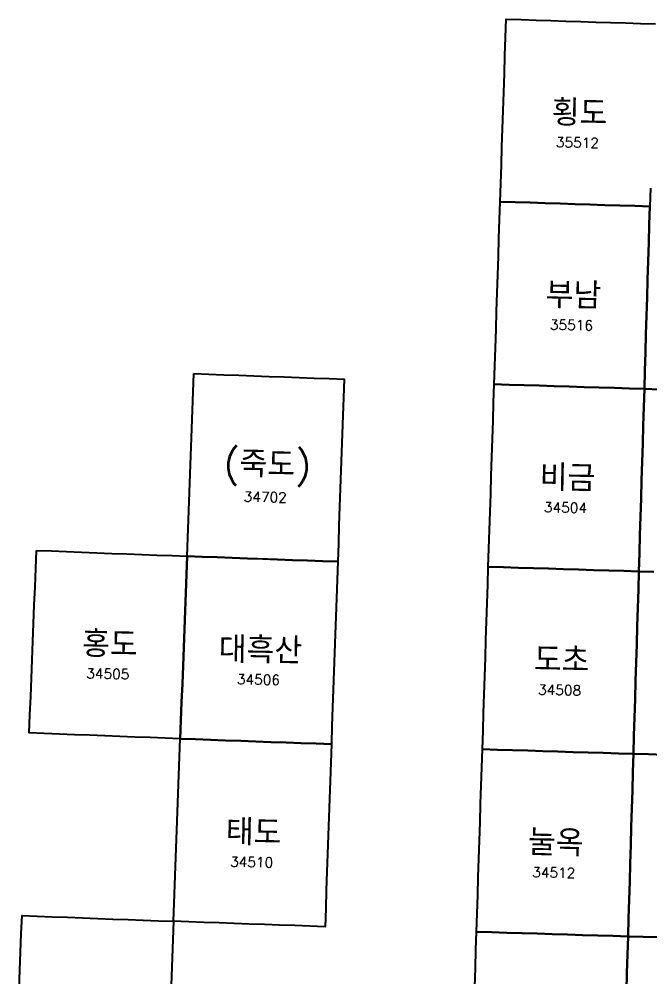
# Model space of a CAD drawing. Header units: millimetres. Extents: x -169652 to 267836, y 63819 to 683520.
# Drawn here: x -169000 to -73071, y 181815 to 327428 of the extents above; entities that cross this region are included whole.
import ezdxf
from ezdxf.enums import TextEntityAlignment as Align

# ---------------------------------------------------------------- set-up
doc = ezdxf.new("R2010")
doc.units = ezdxf.units.MM
for name, color, linetype in [('G50', 7, 'CONTINUOUS'), ('N50000', 7, 'CONTINUOUS'), ('T50000', 250, 'CONTINUOUS')]:
    doc.layers.add(name, color=color, linetype=linetype)
doc.styles.add('GHS', font='romans.shx', dxfattribs={"bigfont": 'GHS.SHX'})

msp = doc.modelspace()

# ---------------------------------------------------------------- linework, layer by layer
at = {"layer": 'G50', "linetype": 'Continuous'}
for points in [[(-72986.98, 301733.73), (-73070.95, 298958.83), (-75347.24, 299027.96), (-77623.55, 299097.68), (-79899.89, 299167.95), (-82176.24, 299238.83), (-84452.59, 299310.27), (-86729, 299382.29), (-89005.39, 299454.87), (-91281.81, 299528.04), (-93558.29, 299601.79), (-95834.75, 299676.12), (-95743.75, 302451.24), (-95652.74, 305226.39), (-95561.63, 308001.53), (-95470.48, 310776.69), (-95379.3, 313551.85), (-95288.04, 316327.03), (-95196.72, 319102.21), (-95105.32, 321877.4), (-95013.92, 324652.59), (-94922.42, 327427.79), (-92653.02, 327353.24), (-90383.61, 327279.28), (-88114.22, 327205.89), (-85844.85, 327133.08), (-83575.51, 327060.84), (-81306.15, 326989.18), (-79036.86, 326918.1), (-76767.55, 326847.59), (-74498.26, 326777.66), (-72229, 326708.32)], [(-71624.39, 271141.81), (-73907.66, 271210.15), (-73824.22, 273984.99), (-73740.74, 276759.82), (-73657.19, 279534.67), (-73573.59, 282309.52), (-73489.94, 285084.38), (-73406.25, 287859.25), (-73322.5, 290634.13), (-73238.7, 293409.02), (-73154.84, 296183.91), (-73070.93, 298958.82)], [(-72448.94, 243394.19), (-74739.16, 243462.32), (-74656.25, 246237.07), (-74573.28, 249011.83), (-74490.26, 251786.58), (-74407.19, 254561.36), (-74324.07, 257336.14), (-74240.89, 260110.92), (-74157.66, 262885.72), (-74074.38, 265660.52), (-73991.05, 268435.34), (-73907.66, 271210.15), (-71624.39, 271141.81)], [(-70971.19, 215580.08), (-73268.29, 215647.42), (-75565.43, 215715.32), (-75483.04, 218489.98), (-75400.59, 221264.65), (-75318.1, 224039.33), (-75235.55, 226814.02), (-75152.95, 229588.72), (-75070.29, 232363.43), (-74987.59, 235138.14), (-74904.84, 237912.86), (-74822.03, 240687.58), (-74739.16, 243462.32), (-72448.94, 243394.19)], [(-71778.48, 187834.36), (-74082.44, 187901.46), (-76386.43, 187969.15), (-76304.57, 190743.72), (-76222.66, 193518.32), (-76140.69, 196292.91), (-76058.66, 199067.51), (-75976.59, 201842.13), (-75894.46, 204616.75), (-75812.28, 207391.38), (-75730.05, 210166.02), (-75647.76, 212940.66), (-75565.43, 215715.32), (-73268.29, 215647.42), (-70971.19, 215580.08)], [(-168999.97, 180039.64), (-168890.97, 182815.29), (-168781.91, 185590.94), (-168672.78, 188366.61), (-168563.58, 191142.26), (-166258.69, 191051.84), (-163953.83, 190961.99), (-161648.98, 190872.7), (-159344.17, 190783.98), (-157039.39, 190695.83), (-154734.61, 190608.25), (-152429.88, 190521.25), (-150125.16, 190434.81), (-147820.48, 190348.94), (-145515.81, 190263.64), (-145618.16, 187488.27), (-145720.44, 184712.93), (-145822.66, 181937.57), (-145924.81, 179162.23)], [(-99693.19, 180352.7), (-99604.66, 183127.49), (-99516.06, 185902.31), (-99427.39, 188677.12), (-97123.21, 188603.76), (-94819.04, 188530.98), (-92514.91, 188458.77), (-90210.76, 188387.11), (-87906.68, 188316.03), (-85602.59, 188245.52), (-83298.53, 188175.57), (-80994.46, 188106.19), (-78690.44, 188037.38), (-76386.43, 187969.15), (-76468.25, 185194.57), (-76550.01, 182420.01), (-76631.7, 179645.45)], [(-76631.72, 179645.45), (-76550, 182420), (-76468.25, 185194.57), (-76386.43, 187969.15), (-74082.44, 187901.46), (-71778.48, 187834.36), (-69474.53, 187767.82), (-67170.6, 187701.86), (-64866.69, 187636.45), (-62562.79, 187571.62), (-60258.92, 187507.35), (-57955.06, 187443.65), (-55651.22, 187380.51), (-53347.41, 187317.95), (-53422.38, 184543.61), (-53497.31, 181769.26)]]:
    msp.add_lwpolyline(points, dxfattribs=at)
for points in [[(-95834.75, 299676.12), (-93558.29, 299601.79), (-91281.81, 299528.04), (-89005.39, 299454.87), (-86729, 299382.29), (-84452.59, 299310.27), (-82176.24, 299238.83), (-79899.89, 299167.95), (-77623.55, 299097.68), (-75347.24, 299027.96), (-73070.95, 298958.83), (-73154.86, 296183.91), (-73238.69, 293409.02), (-73322.49, 290634.12), (-73406.25, 287859.26), (-73489.97, 285084.39), (-73573.59, 282309.52), (-73657.2, 279534.66), (-73740.74, 276759.82), (-73824.21, 273984.98), (-73907.65, 271210.15), (-76190.96, 271279.09), (-78474.27, 271348.58), (-80757.6, 271418.65), (-83040.92, 271489.28), (-85324.3, 271560.5), (-87607.67, 271632.31), (-89891.1, 271704.67), (-92174.52, 271777.59), (-94457.93, 271851.11), (-96741.4, 271925.2), (-96651, 274700.25), (-96560.53, 277475.31), (-96469.98, 280250.4), (-96379.44, 283025.47), (-96288.79, 285800.56), (-96198.07, 288575.65), (-96107.35, 291350.76), (-96016.52, 294125.86), (-95925.66, 296900.97)], [(-142414.89, 273527.52), (-140131.01, 273441.95), (-137847.16, 273356.96), (-135563.33, 273272.53), (-133279.5, 273188.67), (-130995.71, 273105.4), (-128711.95, 273022.69), (-126428.21, 272940.57), (-124144.49, 272859.01), (-121860.79, 272778.05), (-119577.1, 272697.65), (-119674.44, 269922.33), (-119771.7, 267147.07), (-119868.92, 264371.78), (-119966.06, 261596.52), (-120063.15, 258821.25), (-120160.17, 256045.98), (-120257.15, 253270.74), (-120354.06, 250495.48), (-120450.9, 247720.26), (-120506.24, 244943.58), (-122838.31, 245025.17), (-125128.98, 245105.89), (-127419.66, 245187.17), (-129710.38, 245269.04), (-134291.86, 245434.47), (-136582.63, 245518.06), (-138873.42, 245602.21), (-141164.23, 245686.94), (-143455.08, 245772.25), (-143351.36, 248547.74), (-143247.57, 251323.25), (-143143.71, 254098.76), (-143039.78, 256874.29), (-142935.8, 259649.8), (-142831.75, 262425.33), (-142727.63, 265200.87), (-142623.45, 267976.42), (-142519.19, 270751.96)], [(-96741.4, 271925.2), (-94457.93, 271851.11), (-92174.52, 271777.59), (-89891.1, 271704.67), (-87607.67, 271632.31), (-85324.3, 271560.5), (-83040.92, 271489.28), (-80757.6, 271418.65), (-78474.27, 271348.58), (-76190.96, 271279.09), (-73907.65, 271210.15), (-73991.04, 268435.34), (-74074.37, 265660.52), (-74157.66, 262885.72), (-74240.88, 260110.92), (-74324.06, 257336.13), (-74407.2, 254561.36), (-74490.27, 251786.58), (-74573.27, 249011.83), (-74656.23, 246237.07), (-74739.16, 243462.32), (-77029.4, 243531.02), (-79319.64, 243600.3), (-81609.94, 243670.15), (-83900.23, 243740.57), (-86190.54, 243811.55), (-88480.88, 243883.11), (-90771.24, 243955.23), (-93061.6, 244027.94), (-95352.01, 244101.21), (-97642.42, 244175.06), (-97552.59, 246950.05), (-97462.66, 249725.04), (-97372.72, 252500.02), (-97282.68, 255275.03), (-97192.61, 258050.03), (-97102.49, 260825.05), (-97012.31, 263600.08), (-96922.05, 266375.11), (-96831.76, 269150.15)], [(-166364.79, 246656.77), (-164073.71, 246565.73), (-161782.65, 246475.28), (-159491.62, 246385.39), (-157200.61, 246296.09), (-154909.63, 246207.35), (-152618.68, 246119.18), (-150327.74, 246031.59), (-148036.83, 245944.56), (-145745.95, 245858.12), (-143455.08, 245772.25), (-143558.74, 242996.75), (-143662.34, 240221.27), (-143765.86, 237445.79), (-143869.33, 234670.31), (-143972.72, 231894.84), (-144076.06, 229119.39), (-144179.33, 226343.93), (-144282.53, 223568.49), (-144385.65, 220793.04), (-144488.74, 218017.61), (-146786.52, 218103.2), (-149084.32, 218189.37), (-151382.15, 218276.1), (-153680.02, 218363.4), (-155977.9, 218451.27), (-158275.81, 218539.73), (-160573.74, 218628.74), (-162871.69, 218718.33), (-165169.68, 218808.49), (-167467.68, 218899.23), (-167357.71, 221674.96), (-167247.66, 224450.68), (-167137.55, 227226.43), (-167027.36, 230002.18), (-166917.11, 232777.93), (-166806.78, 235553.68), (-166696.39, 238329.44), (-166585.92, 241105.21), (-166475.39, 243880.99)], [(-143455.08, 245772.25), (-141164.23, 245686.94), (-138873.42, 245602.21), (-136582.63, 245518.06), (-134291.86, 245434.47), (-132001.1, 245351.47), (-129710.38, 245269.04), (-127419.66, 245187.17), (-125128.98, 245105.89), (-122838.31, 245025.17), (-120547.67, 244945.03), (-120644.4, 242169.81), (-120741.06, 239394.59), (-120837.65, 236619.38), (-120934.19, 233844.18), (-121030.68, 231068.99), (-121127.09, 228293.8), (-121223.43, 225518.62), (-121319.74, 222743.45), (-121415.97, 219968.29), (-121512.14, 217193.12), (-123809.7, 217273), (-126107.27, 217353.46), (-128404.88, 217434.47), (-130702.51, 217516.07), (-133000.15, 217598.24), (-135297.82, 217680.97), (-137595.52, 217764.27), (-139893.22, 217848.14), (-142190.97, 217932.6), (-144488.74, 218017.61), (-144385.65, 220793.04), (-144282.53, 223568.49), (-144179.33, 226343.93), (-144076.06, 229119.39), (-143972.72, 231894.84), (-143869.33, 234670.31), (-143765.86, 237445.79), (-143662.34, 240221.27), (-143558.74, 242996.75)], [(-97642.42, 244175.06), (-95352.01, 244101.21), (-93061.6, 244027.94), (-90771.24, 243955.23), (-88480.88, 243883.11), (-86190.54, 243811.55), (-83900.23, 243740.57), (-81609.94, 243670.15), (-79319.64, 243600.3), (-77029.4, 243531.02), (-74739.16, 243462.32), (-74822.01, 240687.59), (-74904.83, 237912.86), (-74987.58, 235138.13), (-75070.28, 232363.43), (-75152.95, 229588.72), (-75235.55, 226814.02), (-75318.08, 224039.33), (-75400.6, 221264.65), (-75483.02, 218489.99), (-75565.44, 215715.31), (-77862.58, 215783.8), (-80159.72, 215852.84), (-82456.92, 215922.46), (-84754.12, 215992.63), (-87051.33, 216063.39), (-89348.58, 216134.72), (-91645.84, 216206.6), (-93943.14, 216279.07), (-96240.42, 216352.11), (-98537.77, 216425.71), (-98448.48, 219200.6), (-98359.16, 221975.52), (-98269.76, 224750.43), (-98180.3, 227525.36), (-98090.8, 230300.3), (-98001.22, 233075.23), (-97911.61, 235850.19), (-97821.93, 238625.12), (-97732.21, 241400.1)], [(-144488.74, 218017.61), (-142190.97, 217932.6), (-139893.22, 217848.14), (-137595.52, 217764.27), (-135297.82, 217680.97), (-133000.15, 217598.24), (-130702.51, 217516.07), (-128404.88, 217434.47), (-126107.27, 217353.46), (-123809.7, 217273), (-121512.14, 217193.12), (-121608.25, 214417.97), (-121704.31, 211642.83), (-121800.28, 208867.7), (-121896.22, 206092.56), (-121992.09, 203317.45), (-122087.88, 200542.34), (-122183.61, 197767.21), (-122279.3, 194992.12), (-122374.92, 192217.03), (-122470.48, 189441.94), (-124774.91, 189521.55), (-127079.36, 189601.73), (-129383.84, 189682.47), (-131688.33, 189763.79), (-133992.86, 189845.67), (-136297.4, 189928.13), (-138601.96, 190011.15), (-140906.55, 190094.74), (-143211.17, 190178.91), (-145515.81, 190263.64), (-145413.4, 193039.01), (-145310.93, 195814.39), (-145208.38, 198589.77), (-145105.77, 201365.15), (-145003.1, 204140.54), (-144900.35, 206915.94), (-144797.55, 209691.35), (-144694.68, 212466.77), (-144591.73, 215242.19)], [(-98537.77, 216425.71), (-96240.42, 216352.11), (-93943.14, 216279.07), (-91645.84, 216206.6), (-89348.58, 216134.72), (-87051.33, 216063.39), (-84754.12, 215992.63), (-82456.92, 215922.46), (-80159.72, 215852.84), (-77862.58, 215783.8), (-75565.44, 215715.31), (-75647.75, 212940.66), (-75730.05, 210166.02), (-75812.28, 207391.38), (-75894.45, 204616.75), (-75976.57, 201842.13), (-76058.66, 199067.51), (-76140.67, 196292.91), (-76222.65, 193518.32), (-76304.56, 190743.72), (-76386.43, 187969.15), (-78690.44, 188037.38), (-80994.46, 188106.19), (-83298.53, 188175.57), (-85602.59, 188245.52), (-87906.68, 188316.03), (-90210.76, 188387.11), (-92514.91, 188458.77), (-94819.04, 188530.98), (-97123.21, 188603.76), (-99427.39, 188677.12), (-99338.68, 191451.95), (-99249.94, 194226.78), (-99161.12, 197001.62), (-99072.23, 199776.47), (-98983.3, 202551.33), (-98894.3, 205326.19), (-98805.24, 208101.05), (-98716.13, 210875.92), (-98626.98, 213650.81)]]:
    msp.add_lwpolyline(points, close=True, dxfattribs=at)

# ---------------------------------------------------------------- texts
at = {"layer": 'N50000', "style": 'GHS'}
for s, rotation, p in [('35512', 358.84, (-87371.55, 307970.28)), ('34702', 358.86, (-134857.74, 254067.6)), ('34505', 358.86, (-158804.48, 227195.61)), ('34506', 358.86, (-135895.44, 226313.14)), ('34510', 358.87, (-136926.61, 198559.32))]:
    msp.add_text(s, height=1528.44, rotation=rotation, dxfattribs=at).set_placement(p)
at = {"layer": 'N50000', "color": 7, "style": 'GHS'}
for s, rotation, p in [('35516', 358.85, (-88281.42, 280219.44)), ('34504', 358.86, (-89185.6, 252469.36)), ('34508', 358.86, (-90084.14, 224720.06)), ('34512', 358.87, (-90977.01, 196971.55))]:
    msp.add_text(s, height=1528.44, rotation=rotation, dxfattribs=at).set_placement(p)
at = {"layer": 'T50000', "style": 'GHS'}
for s, rotation, p in [('횡도', 358.84, (-83766.83, 313354.56)), ('부남', 358.85, (-84677.34, 285604.2)), ('(죽도)', 358.86, (-131253.52, 259453.91)), ('비금', 358.86, (-85582.17, 257854.6)), ('홍도', 358.86, (-155200.51, 232582.94)), ('대흑산', 358.86, (-132291.87, 231699.94)), ('도초', 358.86, (-86481.37, 230105.78)), ('태도', 358.87, (-133323.69, 203946.61)), ('눌옥', 358.87, (-87374.9, 202357.75))]:
    msp.add_text(s, height=4000, rotation=rotation, dxfattribs=at).set_placement(p, align=Align.MIDDLE)

doc.saveas('drawing.dxf')
